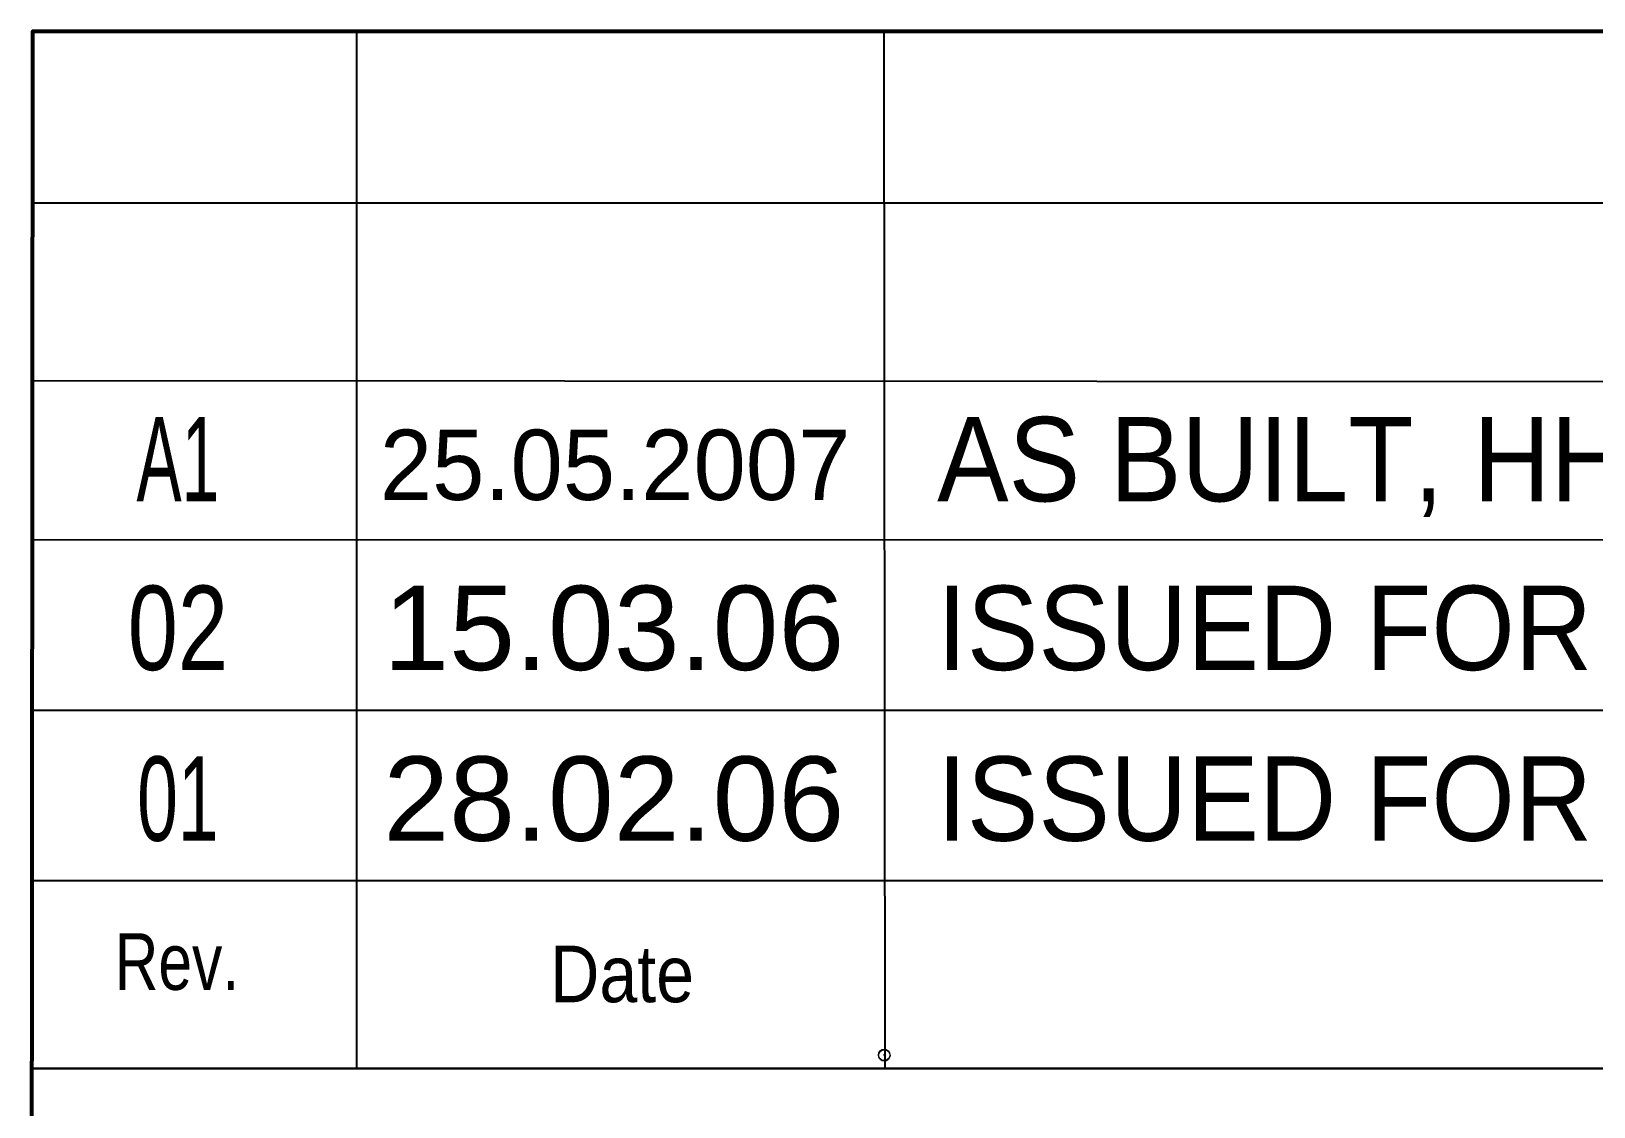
# Model space of a CAD drawing. Header units: millimetres. Extents: x 0 to 841, y 0 to 594.
# Drawn here: x 648.8 to 704.3, y 119.1 to 157.4 of the extents above; entities that cross this region are included whole.
import ezdxf
from ezdxf.enums import TextEntityAlignment as Align

# ---------------------------------------------------------------- set-up
doc = ezdxf.new("R2010")
doc.units = ezdxf.units.MM
doc.header["$LTSCALE"] = 0.81
doc.header["$PDMODE"] = 32
doc.header["$PDSIZE"] = 0.405
doc.layers.add('1', color=7, linetype='Continuous', lineweight=13)
doc.layers.add('35', color=7, linetype='Continuous', lineweight=25)
doc.layers.add('2', color=7, linetype='Continuous')

msp = doc.modelspace()

# ---------------------------------------------------------------- linework, layer by layer
at = {"layer": '1', "lineweight": 25}
for p, q in [((660.3472, 157.3669), (660.3472, 120.4638)), ((660.3472, 157.3669), (660.3472, 120.4638)), ((679.1055, 157.363), (679.1425, 120.4685)), ((679.1055, 157.363), (679.1425, 120.4685)), ((648.8252, 151.274), (829.2693, 151.274)), ((648.8252, 151.274), (829.2693, 151.274)), ((648.8268, 144.9488), (829.2677, 144.852)), ((648.8268, 144.9488), (829.2677, 144.852)), ((648.8276, 139.2898), (829.2701, 139.285)), ((648.8276, 139.2898), (829.2701, 139.285)), ((648.8173, 133.2315), (829.2748, 133.2315)), ((648.8173, 133.2315), (829.2748, 133.2315)), ((648.8126, 127.1669), (829.263, 127.1669)), ((648.8126, 127.1669), (829.263, 127.1669))]:
    msp.add_line(p, q, dxfattribs=at)
at = {"layer": '1', "lineweight": 35}
msp.add_line((829.2567, 120.4906), (648.8079, 120.4748), dxfattribs=at)
msp.add_line((829.2567, 120.4906), (648.8079, 120.4748), dxfattribs=at)
msp.add_lwpolyline([(648.7843, 84.1236), (648.8378, 157.3701), (829.263, 157.3701)], dxfattribs=at)
at = {"layer": '1', "lineweight": 53}
msp.add_lwpolyline([(648.7843, 84.1236), (648.8378, 157.3701), (829.263, 157.3701)], dxfattribs=at)
at = {"layer": '1'}
for p in [(679.1126, 120.9669), (679.122, 120.9472)]:
    msp.add_point(p, dxfattribs=at)

# ---------------------------------------------------------------- texts
for s, width, p in [('Rev.', 0.8, (651.7496, 123.2803)), ('Rev.', 0.8, (651.7496, 123.2803)), ('Date', 0.9, (667.2386, 122.8402)), ('Date', 0.9, (667.2386, 122.8402))]:
    msp.add_text(s, height=2.013, dxfattribs=dict(at, width=width)).set_placement(p)
at = {"layer": '2'}
for s, width, p in [('A1', 0.6, (653.9996, 140.6528)), ('02', 0.8, (653.9996, 134.6528)), ('15.03.06', 1.05, (669.5004, 134.6528)), ('01', 0.65, (653.9996, 128.5811)), ('28.02.06', 1.05, (669.5004, 128.5811))]:
    msp.add_text(s, height=3, dxfattribs=dict(at, width=width)).set_placement(p, align=Align.CENTER)
at = {"layer": '2', "width": 0.95}
for s, p in [('AS BUILT, HHP-PROJECT', (681, 140.6528)), ('ISSUED FOR IDC', (681, 134.6528)), ('ISSUED FOR IDC', (681, 128.5811))]:
    msp.add_text(s, height=3, dxfattribs=at).set_placement(p)
at = {"layer": '35'}
msp.add_text('25.05.2007', height=2.5, dxfattribs=at).set_placement((661.1811, 140.7016))

doc.saveas('drawing.dxf')
